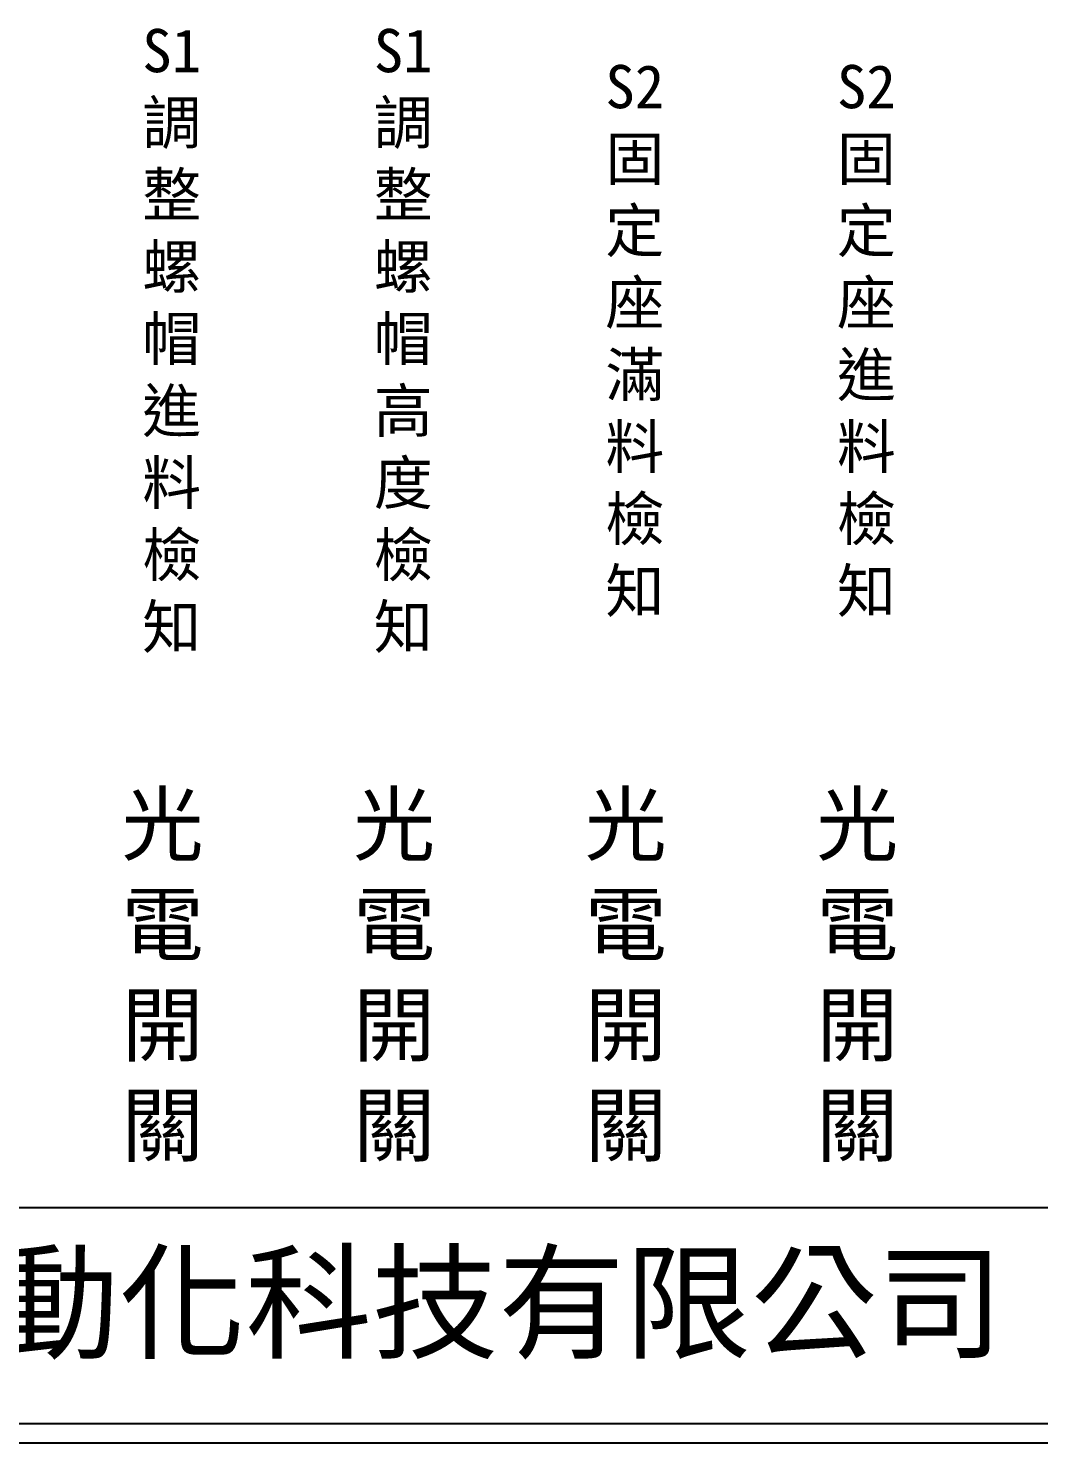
# Model space of a CAD drawing. Extents: x 325 to 612, y 3 to 207.
# Drawn here: x 390.8 to 456.2, y 3 to 94.7 of the extents above; entities that cross this region are included whole.
import ezdxf

# ---------------------------------------------------------------- set-up
doc = ezdxf.new("R2010")
doc.units = 0
doc.layers.add('圖框層', color=7, linetype='CONTINUOUS')
doc.layers.add('標尺寸層', color=3, linetype='CONTINUOUS')
doc.styles.add('CNS', font='romanc.shx', dxfattribs={"bigfont": 'chineset.shx'})
doc.styles.add('STSL', font='KAIU.TTF')

msp = doc.modelspace()

# ---------------------------------------------------------------- linework, layer by layer
at = {"layer": '圖框層', "color": 7}
for p, q in [((326.569, 18.25), (611.07, 18.25)), ((326.569, 4.25), (611.07, 4.25)), ((325.319, 3), (612.319, 3))]:
    msp.add_line(p, q, dxfattribs=at)

# ---------------------------------------------------------------- texts
at = {"layer": '圖框層', "color": 4, "style": 'STSL'}
msp.add_text('泓陞自動化科技有限公司', height=6, dxfattribs=at).set_placement((363.923, 9.076))
at = {"layer": '標尺寸層', "color": 7, "width": 4.96081, "attachment_point": 5, "style": 'CNS'}
for s, insert, char_height in [('{\\fDFKai-SB|b0|i0|c136|p65;S1調整螺帽進料檢知}', (400.057, 74.395), 2.8), ('{\\fDFKai-SB|b0|i0|c136|p65;S1調整螺帽高度檢知}', (415.057, 74.395), 2.8), ('{\\fDFKai-SB|b0|i0|c136|p65;S2固定座滿料檢知}', (430.057, 74.395), 2.8), ('{\\fDFKai-SB|b0|i0|c136|p65;S2固定座進料檢知}', (445.057, 74.395), 2.8), ('{\\fDFKai-SB|b0|i0|c136|p65;光電開關}', (399.471, 33.115), 3.9), ('{\\fDFKai-SB|b0|i0|c136|p65;光電開關}', (414.471, 33.115), 3.9), ('{\\fDFKai-SB|b0|i0|c136|p65;光電開關}', (429.471, 33.115), 3.9), ('{\\fDFKai-SB|b0|i0|c136|p65;光電開關}', (444.471, 33.115), 3.9)]:
    msp.add_mtext(s, dxfattribs=dict(at, insert=insert, char_height=char_height))

doc.saveas('drawing.dxf')
